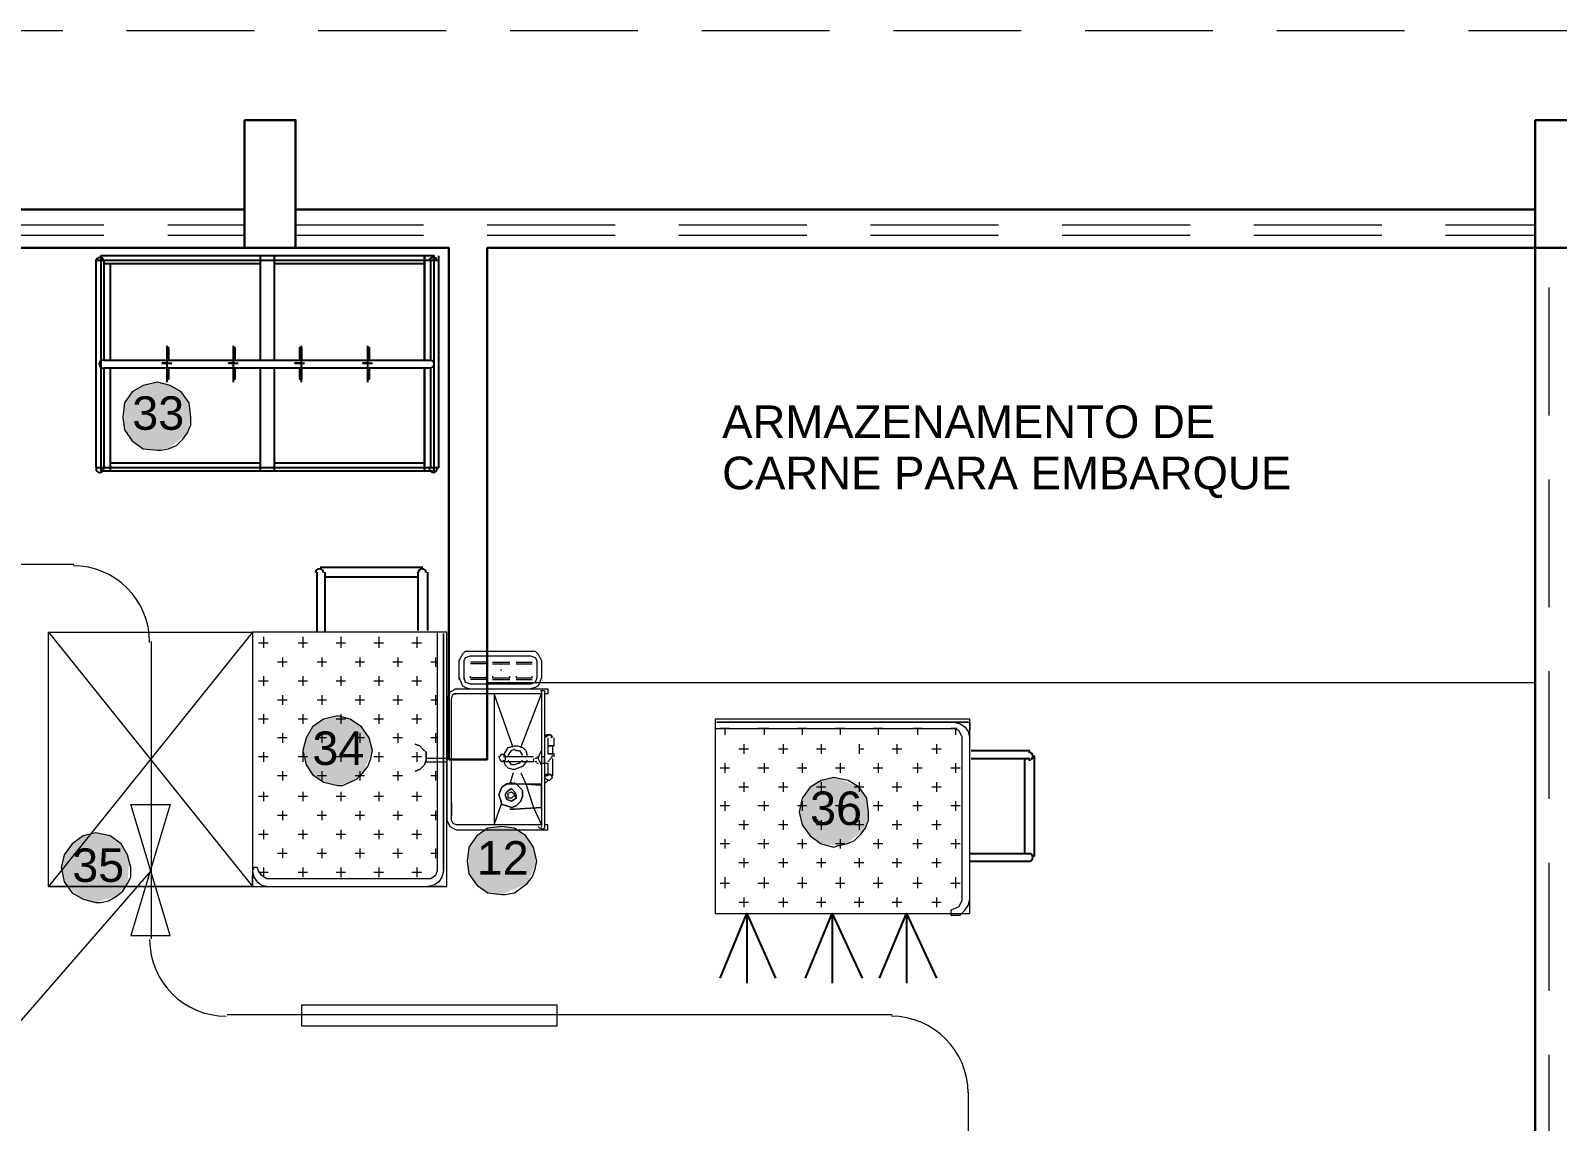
# Model space of a CAD drawing. Header units: metres. Extents: x 147 to 427, y -16 to 162.
# Drawn here: x 347.07 to 353.04, y 104.81 to 109.07 of the extents above; entities that cross this region are included whole.
import ezdxf

# ---------------------------------------------------------------- set-up
doc = ezdxf.new("R2010")
doc.units = ezdxf.units.M
doc.linetypes.add('IMPORT-Dashed _3_', pattern=[0.75, 0.5, -0.25])
doc.layers.add('1053_ARQ_BASE_MATADOURO_dwg', color=7, linetype='Continuous', lineweight=5, true_color=0x767676)
for name, color, linetype, lineweight in [('A-EQUIPAMENTOS', 7, 'Continuous', 5), ('A-ESTRUTURA', 7, 'Continuous', 30), ('A-PAREDE', 7, 'Continuous', 30), ('A-TEXTO1', 7, 'Continuous', 5), ('A_PROJEÇÃO', 7, 'IMPORT-Dashed _3_', 5), ('PDF_equip 1020', 7, 'Continuous', 5), ('PDF_Equip1020', 7, 'Continuous', 5), ('PDF_EQUIPAMENTOS', 7, 'Continuous', 5), ('PDF_equipamentos inox', 7, 'Continuous', 5), ('PDF_EquipInox', 7, 'Continuous', 5), ('PDF_Text', 7, 'Continuous', 5)]:
    doc.layers.add(name, color=color, linetype=linetype, lineweight=lineweight)
doc.styles.add('Arial_1', font='arial.ttf', dxfattribs={"height": 0.1308})
doc.styles.add('Arial_2', font='arial.ttf', dxfattribs={"height": 0.1275})

# ---------------------------------------------------------------- blocks, each defined once
blk = doc.blocks.new('1053_ARQ_BASE_MATADOURO_dwg_arq geral tgov-4039641-TÉRREO 1_20 - Dependente 1')
at = {"layer": 'A-EQUIPAMENTOS', "color": 253, "true_color": 0xaaaaaa}
blk.add_line((50.2546, 23.3382), (54.3546, 23.3382), dxfattribs=at)
at = {"layer": 'A-ESTRUTURA', "color": 253, "true_color": 0xaaaaaa, "flags": 128}
for points in [[(49.3046, 25.5382), (49.3046, 25.0382), (49.5046, 25.0382), (49.5046, 25.5382)], [(54.3546, 25.5382), (54.3546, 25.0382), (54.5546, 25.0382), (54.5546, 25.5382)]]:
    blk.add_lwpolyline(points, close=True, dxfattribs=at)
at = {"layer": 'A-PAREDE', "color": 253, "true_color": 0xaaaaaa}
for p, q in [((49.3046, 25.1882), (44.5046, 25.1882)), ((54.3546, 25.1882), (49.5046, 25.1882)), ((49.3046, 25.0382), (44.5046, 25.0382))]:
    blk.add_line(p, q, dxfattribs=at)
at = {"layer": 'A-PAREDE', "color": 253, "true_color": 0xaaaaaa, "flags": 128}
blk.add_lwpolyline([(49.5046, 25.0382), (50.1046, 25.0382), (50.1046, 23.0382), (50.2546, 23.0382), (50.2546, 25.0382), (54.3546, 25.0382), (54.3546, 16.1332), (53.3021, 16.1332), (53.3021, 15.9832), (54.3546, 15.9832)], dxfattribs=at)
at = {"layer": 'A_PROJEÇÃO', "color": 253, "true_color": 0xaaaaaa}
for p, q in [((44.5046, 25.1282), (49.3046, 25.1282)), ((49.5046, 25.1282), (54.3546, 25.1282)), ((44.5046, 25.0882), (49.3046, 25.0882)), ((49.5046, 25.0882), (54.3546, 25.0882))]:
    blk.add_line(p, q, dxfattribs=at)
at = {"layer": 'A_PROJEÇÃO', "color": 253, "true_color": 0xaaaaaa, "flags": 128}
for points in [[(28.6296, 25.1021), (28.6296, 25.8882), (55.2046, 25.8882), (55.2046, 15.2832)], [(54.4096, 16.1332), (54.4096, 21.3082), (54.4096, 25.0382)]]:
    blk.add_lwpolyline(points, dxfattribs=at)
at = {"layer": 'A-TEXTO1', "insert": (51.1735, 24.4222), "char_height": 0.1275, "width": 2.628627, "attachment_point": 1, "line_spacing_factor": 0.941778, "style": 'Arial_2'}
blk.add_mtext('ARMAZENAMENTO DE\\PCARNE PARA EMBARQUE', dxfattribs=at)
blk = doc.blocks.new('1053_ARQ_BASE_MATADOURO_dwg_ARQ GALPAO TGOV-4039645-TÉRREO 1_20 - Dependente 1')
at = {"layer": 'PDF_Text', "true_color": 0xe2e2e2}
h = blk.add_hatch(color=254, dxfattribs=at)
h.paths.add_polyline_path([(10.8687, 8.3693), (10.9058, 8.3796), (10.9738, 8.4373), (10.9861, 8.4991), (10.9799, 8.5548), (10.949, 8.5981), (10.8687, 8.631), (10.8501, 8.6352), (10.8007, 8.6228), (10.7574, 8.5981), (10.7265, 8.5548), (10.7141, 8.4991), (10.7265, 8.4497), (10.7574, 8.4064), (10.8007, 8.3755)])
h.paths.add_polyline_path([(-8.3586, 10.5022), (-8.3277, 10.5084), (-8.2535, 10.5702), (-8.2411, 10.6321), (-8.2473, 10.6877), (-8.2782, 10.7248), (-8.3215, 10.7557), (-8.3772, 10.7681), (-8.4266, 10.7557), (-8.4699, 10.7248), (-8.5008, 10.6877), (-8.5132, 10.6321), (-8.5008, 10.5826), (-8.4699, 10.5393), (-8.4266, 10.5084)])
h.paths.add_polyline_path([(8.4761, 10.5888), (8.5255, 10.595), (8.5997, 10.6568), (8.6121, 10.7186), (8.5997, 10.7743), (8.575, 10.8175), (8.5317, 10.8423), (8.4761, 10.8546), (8.4266, 10.8423), (8.3833, 10.8175), (8.3524, 10.7743), (8.3401, 10.7186), (8.3524, 10.6692), (8.3833, 10.6259), (8.4266, 10.595)])
h.paths.add_polyline_path([(0.4328, 11.7944), (0.5131, 11.8191), (0.5379, 11.8488), (0.5688, 11.9242), (0.5379, 12.0123), (0.5317, 12.0231), (0.4884, 12.0478), (0.4328, 12.0602), (0.3771, 12.0478), (0.34, 12.0231), (0.3091, 11.9798), (0.2968, 11.9242), (0.3091, 11.8747), (0.34, 11.8315), (0.3771, 11.8005)])
h.paths.add_polyline_path([(-9.9149, 11.9242), (-9.824, 11.9613), (-9.7851, 12.0231), (-9.7851, 12.0818), (-9.7975, 12.1205), (-9.816, 12.1529), (-9.8593, 12.1777), (-9.9149, 12.19), (-9.9644, 12.1777), (-10.0077, 12.1529), (-10.0386, 12.1097), (-10.051, 12.054), (-10.0298, 11.9922), (-10.0077, 11.9613), (-9.9644, 11.9304)])
h.paths.add_polyline_path([(-6.6584, 12.0417), (-6.5781, 12.0664), (-6.5348, 12.1158), (-6.5224, 12.1777), (-6.5286, 12.2271), (-6.5595, 12.2704), (-6.6028, 12.3013), (-6.6584, 12.3137), (-6.7079, 12.3013), (-6.7512, 12.2704), (-6.7821, 12.2271), (-6.7945, 12.1777), (-6.7821, 12.122), (-6.7295, 12.0664), (-6.7079, 12.054)])
h.paths.add_polyline_path([(1.1437, 12.1035), (1.2241, 12.1282), (1.2674, 12.1715), (1.2798, 12.2395), (1.2736, 12.289), (1.2427, 12.3322), (1.1994, 12.3631), (1.1437, 12.3755), (1.0943, 12.3631), (1.051, 12.3322), (1.0201, 12.289), (1.0077, 12.2395), (1.0201, 12.1839), (1.0726, 12.1282), (1.0943, 12.1158)])
h.paths.add_polyline_path([(-2.5982, 12.2704), (-2.5611, 12.2807), (-2.4931, 12.3384), (-2.4807, 12.4002), (-2.4869, 12.4559), (-2.5178, 12.4992), (-2.5982, 12.5321), (-2.6167, 12.5363), (-2.6662, 12.5239), (-2.7095, 12.4992), (-2.7404, 12.4559), (-2.7527, 12.4002), (-2.7404, 12.3508), (-2.7095, 12.3075), (-2.6662, 12.2766)])
h.paths.add_polyline_path([(-4.7975, 12.3508), (-4.7604, 12.3611), (-4.6924, 12.4188), (-4.6801, 12.4806), (-4.6863, 12.5363), (-4.7172, 12.5795), (-4.7975, 12.6125), (-4.8161, 12.6166), (-4.8655, 12.6043), (-4.9233, 12.5593), (-4.9397, 12.5363), (-4.9397, 12.4312), (-4.9088, 12.3879), (-4.8655, 12.357)])
h.paths.add_polyline_path([(-5.5703, 12.3631), (-5.5332, 12.3734), (-5.4652, 12.4312), (-5.4529, 12.493), (-5.4591, 12.5486), (-5.49, 12.5919), (-5.5703, 12.6249), (-5.5889, 12.629), (-5.6383, 12.6166), (-5.6816, 12.5919), (-5.7125, 12.5486), (-5.7125, 12.4435), (-5.6816, 12.4002), (-5.6383, 12.3693)])
h.paths.add_polyline_path([(1.7373, 12.3755), (1.7743, 12.3858), (1.8424, 12.4435), (1.8547, 12.5053), (1.8485, 12.561), (1.8176, 12.6043), (1.7373, 12.6372), (1.7187, 12.6414), (1.6692, 12.629), (1.626, 12.6043), (1.5951, 12.561), (1.5951, 12.4559), (1.626, 12.4126), (1.6692, 12.3817)])
h.paths.add_polyline_path([(6.6584, 12.6228), (6.7388, 12.6475), (6.7821, 12.697), (6.7883, 12.7835), (6.7821, 12.8083), (6.7574, 12.8516), (6.7141, 12.8825), (6.6584, 12.8948), (6.609, 12.8825), (6.5657, 12.8516), (6.5348, 12.8083), (6.5224, 12.7588), (6.5348, 12.7032), (6.5873, 12.6475), (6.609, 12.6352)])
h.paths.add_polyline_path([(8.2473, 12.6537), (8.3462, 12.697), (8.3833, 12.7835), (8.371, 12.8392), (8.3401, 12.8825), (8.2968, 12.9134), (8.2473, 12.9196), (8.1917, 12.9134), (8.1484, 12.8825), (8.1175, 12.8392), (8.1175, 12.7341), (8.1484, 12.6908), (8.1917, 12.6599)])
h.paths.add_polyline_path([(-6.3617, 12.8268), (-6.2566, 12.8701), (-6.238, 12.8948), (-6.2257, 12.9567), (-6.238, 13.0123), (-6.2628, 13.0556), (-6.306, 13.0865), (-6.4111, 13.0865), (-6.4544, 13.0556), (-6.4853, 13.0123), (-6.4957, 12.9485), (-6.4853, 12.9072), (-6.4328, 12.8516), (-6.4111, 12.8392)])
h.paths.add_polyline_path([(9.5642, 12.8454), (9.6013, 12.8557), (9.6693, 12.9134), (9.6816, 12.9752), (9.6755, 13.0308), (9.6445, 13.0741), (9.5642, 13.1071), (9.5456, 13.1112), (9.4962, 13.0989), (9.4529, 13.0741), (9.422, 13.0308), (9.4096, 12.9752), (9.422, 12.9257), (9.4529, 12.8825), (9.4962, 12.8516)])
h.paths.add_polyline_path([(-1.9042, 12.8639), (-1.8238, 12.8886), (-1.7743, 12.9628), (-1.7743, 13.0247), (-1.7805, 13.0494), (-1.8053, 13.0927), (-1.8547, 13.125), (-1.9042, 13.1359), (-1.9536, 13.1236), (-1.9969, 13.0927), (-2.0278, 13.0494), (-2.0402, 12.9999), (-2.0278, 12.9443), (-1.9969, 12.901), (-1.9536, 12.8763)])
h.paths.add_polyline_path([(2.7326, 12.9134), (2.7697, 12.9196), (2.7697, 12.9319)])
h.paths.add_polyline_path([(2.7203, 12.9134), (2.8192, 12.9567), (2.8563, 13.0432), (2.8439, 13.0989), (2.813, 13.1421), (2.7403, 13.1742), (2.7203, 13.1792), (2.6646, 13.1669), (2.6213, 13.1421), (2.5904, 13.0989), (2.5904, 12.9938), (2.6242, 12.9485), (2.6646, 12.9196)])
h.paths.add_polyline_path([(-0.0185, 12.9752), (0.0556, 12.9999), (0.1051, 13.0587), (0.1175, 13.1112), (0.1051, 13.1607), (0.0556, 13.2172), (0.0309, 13.2349), (-0.0185, 13.241), (-0.0742, 13.2349), (-0.1175, 13.204), (-0.1422, 13.1607), (-0.1546, 13.1112), (-0.1422, 13.0556), (-0.1175, 13.0123), (-0.0742, 12.9876)])
h.paths.add_polyline_path([(-4.3277, 13.0679), (-4.2349, 13.105), (-4.2226, 13.1223), (-4.1917, 13.1978), (-4.2226, 13.2859), (-4.2288, 13.2967), (-4.272, 13.3276), (-4.371, 13.329), (-4.3833, 13.3276), (-4.4204, 13.2967), (-4.4513, 13.2534), (-4.4637, 13.1978), (-4.4513, 13.1483), (-4.4204, 13.105), (-4.371, 13.0727)])
h.paths.add_polyline_path([(7.6044, 13.0803), (7.6538, 13.0927), (7.7033, 13.1298), (7.7404, 13.2163), (7.728, 13.2658), (7.6971, 13.3091), (7.6538, 13.34), (7.6044, 13.3523), (7.5487, 13.34), (7.5054, 13.3091), (7.4807, 13.2658), (7.4683, 13.2163), (7.4807, 13.1607), (7.5054, 13.1236), (7.5487, 13.0927)])
h.paths.add_polyline_path([(-10.7883, 13.1823), (-10.7512, 13.1885), (-10.7017, 13.2256), (-10.6646, 13.3121), (-10.677, 13.3678), (-10.7079, 13.4111), (-10.7883, 13.4451), (-10.8007, 13.4482), (-10.8563, 13.4358), (-10.8996, 13.4111), (-10.9305, 13.3678), (-10.9305, 13.2627), (-10.8996, 13.2194), (-10.8563, 13.1885)])
h.paths.add_polyline_path([(4.0989, 13.2101), (4.1298, 13.2163), (4.204, 13.2781), (4.2164, 13.34), (4.204, 13.3956), (4.1793, 13.4389), (4.136, 13.4636), (4.0804, 13.476), (4.0176, 13.456), (3.9876, 13.4389), (3.9567, 13.3956), (3.9444, 13.34), (3.9567, 13.2905), (3.9876, 13.2472), (4.0309, 13.2163), (4.0804, 13.2101)])
h.paths.add_polyline_path([(-7.2087, 13.241), (-7.1283, 13.2658), (-7.0788, 13.3461), (-7.0788, 13.4018), (-7.0912, 13.4373), (-7.1098, 13.4698), (-7.153, 13.5007), (-7.2087, 13.5131), (-7.2643, 13.5007), (-7.3014, 13.4698), (-7.3323, 13.4265), (-7.3447, 13.3771), (-7.3235, 13.3152), (-7.3014, 13.2843), (-7.2643, 13.2534)])
h.paths.add_polyline_path([(-9.8177, 13.2874), (-9.7682, 13.2998), (-9.7187, 13.3307), (-9.6878, 13.3863), (-9.6878, 13.4482), (-9.7002, 13.4837), (-9.7187, 13.5162), (-9.7682, 13.5484), (-9.8177, 13.5594), (-9.8733, 13.5471), (-9.9166, 13.5162), (-9.9413, 13.4729), (-9.9537, 13.4234), (-9.9378, 13.3616), (-9.9166, 13.3245), (-9.8733, 13.2998)])
h.paths.add_polyline_path([(5.4034, 13.5502), (5.4944, 13.5873), (5.5332, 13.6491), (5.5332, 13.7078), (5.5085, 13.7681), (5.5023, 13.7789), (5.4591, 13.8098), (5.354, 13.8098), (5.2948, 13.7567), (5.2798, 13.7356), (5.2674, 13.68), (5.2948, 13.6094), (5.323, 13.5784), (5.354, 13.5563)])
h.paths.add_polyline_path([(-0.6553, 13.6182), (-0.575, 13.6429), (-0.5564, 13.6614), (-0.5193, 13.748), (-0.5317, 13.8036), (-0.5564, 13.8469), (-0.5997, 13.8778), (-0.6553, 13.884), (-0.711, 13.8778), (-0.7543, 13.8469), (-0.779, 13.8036), (-0.7913, 13.748), (-0.779, 13.6985), (-0.7543, 13.6553), (-0.711, 13.6305)])
h.paths.add_polyline_path([(-0.0185, 13.6491), (0.0309, 13.6553), (0.0804, 13.6924), (0.1175, 13.7789), (0.1051, 13.8346), (0.0556, 13.8884), (0.0154, 13.9064), (-0.0185, 13.9149), (-0.0742, 13.9026), (-0.1175, 13.8778), (-0.1422, 13.8346), (-0.1546, 13.7789), (-0.121, 13.6924), (-0.1175, 13.6862), (-0.0742, 13.6553)])
h.paths.add_polyline_path([(-3.085, 13.6553), (-2.9799, 13.6985), (-2.9614, 13.7233), (-2.949, 13.7851), (-2.9552, 13.8407), (-2.9861, 13.884), (-3.0294, 13.9149), (-3.1345, 13.9149), (-3.1778, 13.884), (-3.2087, 13.8407), (-3.221, 13.7851), (-3.2087, 13.7356), (-3.1778, 13.6924), (-3.1345, 13.6676)])
h.paths.add_polyline_path([(-11.8022, 13.7449), (-11.728, 13.7696), (-11.6724, 13.85), (-11.6724, 13.9057), (-11.6847, 13.939), (-11.7095, 13.9737), (-11.7527, 14.0046), (-11.8022, 14.0169), (-11.8578, 14.0046), (-11.9011, 13.9737), (-11.9258, 13.9304), (-11.9382, 13.8809), (-11.9258, 13.8253), (-11.9011, 13.7882), (-11.8578, 13.7573)])
h.paths.add_polyline_path([(-7.8702, 13.748), (-7.796, 13.7727), (-7.7404, 13.8531), (-7.7404, 13.9087), (-7.7527, 13.9421), (-7.7775, 13.9768), (-7.8207, 14.0077), (-7.8702, 14.02), (-7.9258, 14.0077), (-7.9691, 13.9768), (-7.9938, 13.9335), (-8.0062, 13.884), (-7.9938, 13.8284), (-7.9691, 13.7913), (-7.9258, 13.7604)])
h.paths.add_polyline_path([(1.7682, 13.8964), (1.8238, 13.9067), (1.8918, 13.9644), (1.9042, 14.0262), (1.898, 14.0819), (1.8671, 14.1251), (1.8238, 14.1499), (1.7682, 14.1622), (1.7187, 14.1499), (1.6754, 14.1251), (1.6445, 14.0819), (1.6322, 14.0262), (1.6445, 13.9768), (1.6754, 13.9335), (1.7187, 13.9026)])
h.paths.add_polyline_path([(2.813, 13.9087), (2.8501, 13.9149), (2.8934, 13.9489)])
h.paths.add_polyline_path([(2.8006, 13.9087), (2.8995, 13.952), (2.9305, 14.0077), (2.9305, 14.0695), (2.9243, 14.0942), (2.8934, 14.1375), (2.8501, 14.1684), (2.8006, 14.1746), (2.7403, 14.1651), (2.7017, 14.1375), (2.6708, 14.0942), (2.6646, 14.0448), (2.6708, 13.9891), (2.7017, 13.9458), (2.745, 13.9211)])
h.paths.add_polyline_path([(4, 14.0077), (4.0557, 14.018), (4.1237, 14.0757), (4.136, 14.1375), (4.1298, 14.1931), (4.0989, 14.2364), (4.0176, 14.2696), (4, 14.2735), (3.9258, 14.247), (3.9073, 14.2364), (3.8764, 14.1931), (3.864, 14.1375), (3.8764, 14.088), (3.9258, 14.0315), (3.9506, 14.0138)])
h.paths.add_polyline_path([(3.3694, 14.1313), (3.4436, 14.156), (3.4931, 14.2148), (3.5054, 14.2673), (3.4931, 14.3168), (3.4436, 14.3733), (3.4189, 14.391), (3.3694, 14.3972), (3.3138, 14.391), (3.2705, 14.3601), (3.2458, 14.3168), (3.2334, 14.2673), (3.2458, 14.2117), (3.2705, 14.1684), (3.3138, 14.1437)])
h.paths.add_polyline_path([(4.5812, 14.2055), (4.6801, 14.2488), (4.7172, 14.3353), (4.7048, 14.391), (4.6739, 14.4342), (4.6306, 14.4652), (4.5812, 14.4713), (4.5255, 14.4652), (4.4822, 14.4342), (4.4513, 14.391), (4.4513, 14.2859), (4.4822, 14.2426), (4.5255, 14.2179)])
h.paths.add_polyline_path([(6.8996, 14.391), (6.949, 14.4013), (7.017, 14.459), (7.0294, 14.5208), (7.0232, 14.5764), (6.9923, 14.6197), (6.949, 14.6445), (6.8996, 14.6568), (6.8439, 14.6445), (6.8006, 14.6197), (6.7697, 14.5764), (6.7697, 14.4713), (6.8006, 14.4281), (6.8439, 14.3972)])
h.paths.add_polyline_path([(-4.2226, 14.4219), (-4.1855, 14.4281), (-4.136, 14.4652), (-4.0989, 14.5517), (-4.1113, 14.6074), (-4.1422, 14.6506), (-4.2226, 14.6846), (-4.2349, 14.6877), (-4.2906, 14.6754), (-4.3339, 14.6506), (-4.3648, 14.6074), (-4.3648, 14.5023), (-4.3339, 14.459), (-4.2906, 14.4281)])
h.paths.add_polyline_path([(-3.2396, 14.6135), (-3.2087, 14.6197), (-3.153, 14.6568), (-3.1221, 14.7434), (-3.1407, 14.8098), (-3.1592, 14.8423), (-3.2025, 14.867), (-3.2581, 14.8794), (-3.3121, 14.8644), (-3.3509, 14.8423), (-3.3818, 14.799), (-3.3941, 14.7434), (-3.3729, 14.6815), (-3.3509, 14.6506), (-3.3076, 14.6197), (-3.2581, 14.6135)])
h.paths.add_polyline_path([(-8.983, 14.6506), (-8.9027, 14.6754), (-8.8594, 14.7248), (-8.847, 14.7866), (-8.8756, 14.8644), (-8.8841, 14.8794), (-8.9274, 14.9103), (-8.983, 14.9227), (-9.0325, 14.9103), (-9.0864, 14.8644), (-9.1067, 14.8361), (-9.119, 14.7866), (-9.1067, 14.731), (-9.0498, 14.6754), (-9.0325, 14.663)])
h.paths.add_polyline_path([(5.3725, 14.6754), (5.4776, 14.7186), (5.4962, 14.7434), (5.5085, 14.8114), (5.4998, 14.8644), (5.4714, 14.9041), (5.4281, 14.935), (5.323, 14.935), (5.2798, 14.9041), (5.2489, 14.8608), (5.2365, 14.8114), (5.2489, 14.7557), (5.2948, 14.7038), (5.323, 14.6877)])
h.paths.add_polyline_path([(3.9258, 14.7063), (4.0247, 14.7496), (4.0433, 14.7743), (4.0525, 14.8644), (4.0495, 14.8917), (4, 14.9483), (3.9753, 14.9659), (3.9258, 14.9721), (3.8702, 14.9659), (3.8269, 14.935), (3.796, 14.8917), (3.796, 14.7866), (3.8442, 14.731), (3.8702, 14.7125)])
h.paths.add_polyline_path([(-0.8964, 14.7496), (-0.8161, 14.7743), (-0.7975, 14.7928), (-0.764, 14.8644), (-0.7666, 14.9103), (-0.7728, 14.935), (-0.7975, 14.9783), (-0.8408, 15.0092), (-0.8964, 15.0154), (-0.9521, 15.0092), (-0.9954, 14.9783), (-1.0201, 14.935), (-1.0278, 14.8644), (-1.0201, 14.8299), (-0.9954, 14.7866), (-0.9521, 14.7619)])
h.paths.add_polyline_path([(0.7357, 14.799), (0.8346, 14.8423), (0.8532, 14.867), (0.8655, 14.9288), (0.8594, 14.9845), (0.8099, 15.041), (0.7852, 15.0587), (0.7357, 15.0649), (0.6801, 15.0587), (0.6368, 15.0278), (0.6059, 14.9845), (0.6059, 14.8794), (0.6541, 14.8237), (0.6801, 14.8052)])
h.paths.add_polyline_path([(-6.2628, 14.8361), (-6.1894, 14.8644), (-6.1391, 14.9103), (-6.1268, 14.9721), (-6.1329, 15.0216), (-6.1639, 15.0649), (-6.2133, 15.0971), (-6.2628, 15.1081), (-6.3122, 15.0958), (-6.3555, 15.0649), (-6.3864, 15.0216), (-6.3988, 14.9721), (-6.3864, 14.9227), (-6.3346, 14.8644), (-6.3122, 14.8485)])
h.paths.add_polyline_path([(-11.8949, 15.0772), (-11.796, 15.1205), (-11.7775, 15.1452), (-11.7651, 15.207), (-11.7713, 15.2627), (-11.8022, 15.306), (-11.8455, 15.3369), (-11.8949, 15.3431), (-11.9506, 15.3369), (-11.9939, 15.306), (-12.0248, 15.2627), (-12.0248, 15.1576), (-11.9722, 15.1019), (-11.9506, 15.0896)])
at = {"layer": 'PDF_equip 1020', "color": 253, "lineweight": 9, "true_color": 0xaaaaaa, "flags": 128}
blk.add_lwpolyline([(7.4622, 12.1406), (8.4637, 12.1406), (8.4637, 12.221), (7.4622, 12.221)], close=True, dxfattribs=at)
at = {"layer": 'PDF_Equip1020', "color": 253, "true_color": 0xaaaaaa}
blk.add_line((6.0958, 11.85), (6.8748, 12.7465), dxfattribs=at)
at = {"layer": 'PDF_EQUIPAMENTOS', "color": 253, "true_color": 0xaaaaaa}
for p, q in [((-6.541, 13.9458), (6.5719, 13.9458)), ((6.8748, 13.6429), (6.8748, 12.4806)), ((7.2705, 13.6429), (7.2705, 12.7094)), ((7.3323, 13.6367), (7.2952, 13.6367)), ((7.3138, 13.6614), (7.3138, 13.6182)), ((7.4869, 13.6367), (7.4498, 13.6367)), ((7.4683, 13.6614), (7.4683, 13.6182)), ((7.6353, 13.6367), (7.5982, 13.6367)), ((7.6167, 13.6614), (7.6167, 13.6182)), ((7.7836, 13.6367), (7.7465, 13.6367)), ((7.7651, 13.6614), (7.7651, 13.6182)), ((7.932, 13.6367), (7.8949, 13.6367)), ((7.9135, 13.6614), (7.9135, 13.6182)), ((7.4065, 13.5625), (7.3694, 13.5625)), ((7.388, 13.5811), (7.388, 13.544)), ((7.5611, 13.5625), (7.524, 13.5625)), ((7.5425, 13.5811), (7.5425, 13.544)), ((7.7095, 13.5625), (7.6724, 13.5625)), ((7.6909, 13.5811), (7.6909, 13.544)), ((7.8578, 13.5625), (7.8207, 13.5625)), ((7.8393, 13.5811), (7.8393, 13.544)), ((7.9938, 13.5625), (7.9691, 13.5625)), ((7.9877, 13.5811), (7.9877, 13.544)), ((7.3138, 13.5069), (7.3138, 13.4698)), ((7.4683, 13.5069), (7.4683, 13.4698)), ((7.6167, 13.5069), (7.6167, 13.4698)), ((7.7651, 13.5069), (7.7651, 13.4698)), ((7.9135, 13.5069), (7.9135, 13.4698)), ((7.3323, 13.4883), (7.2952, 13.4883)), ((7.4869, 13.4883), (7.4498, 13.4883)), ((7.6353, 13.4883), (7.5982, 13.4883)), ((7.7836, 13.4883), (7.7465, 13.4883)), ((7.932, 13.4883), (7.8949, 13.4883)), ((7.4065, 13.4142), (7.3694, 13.4142)), ((7.388, 13.4327), (7.388, 13.3956)), ((7.5611, 13.4142), (7.524, 13.4142)), ((7.5425, 13.4327), (7.5425, 13.3956)), ((7.7095, 13.4142), (7.6724, 13.4142)), ((7.6909, 13.4327), (7.6909, 13.3956)), ((7.8578, 13.4142), (7.8207, 13.4142)), ((7.8393, 13.4327), (7.8393, 13.3956)), ((7.9938, 13.4142), (7.9691, 13.4142)), ((7.9877, 13.4327), (7.9877, 13.3956)), ((8.0495, 13.3585), (8.0495, 13.408)), ((7.3323, 13.34), (7.2952, 13.34)), ((7.3138, 13.3585), (7.3138, 13.3214)), ((7.4869, 13.34), (7.4498, 13.34)), ((7.4683, 13.3585), (7.4683, 13.3214)), ((7.6353, 13.34), (7.5982, 13.34)), ((7.6167, 13.3585), (7.6167, 13.3214)), ((7.7836, 13.34), (7.7465, 13.34)), ((7.7651, 13.3585), (7.7651, 13.3214)), ((7.932, 13.34), (7.8949, 13.34)), ((7.9135, 13.3585), (7.9135, 13.3214)), ((7.4065, 13.2658), (7.3694, 13.2658)), ((7.388, 13.2843), (7.388, 13.2472)), ((7.5611, 13.2658), (7.524, 13.2658)), ((7.5425, 13.2843), (7.5425, 13.2472)), ((7.7095, 13.2658), (7.6724, 13.2658)), ((7.6909, 13.2843), (7.6909, 13.2472)), ((7.8578, 13.2658), (7.8207, 13.2658)), ((7.8393, 13.2843), (7.8393, 13.2472)), ((7.9938, 13.2658), (7.9691, 13.2658)), ((7.9877, 13.2843), (7.9877, 13.2472)), ((9.1376, 13.3029), (9.1005, 13.3029)), ((9.119, 13.3029), (9.119, 13.2781)), ((9.2921, 13.3029), (9.2489, 13.3029)), ((9.2736, 13.3029), (9.2736, 13.2781)), ((9.4405, 13.3029), (9.4034, 13.3029)), ((9.422, 13.3029), (9.422, 13.2781)), ((9.5889, 13.3029), (9.5518, 13.3029)), ((9.5704, 13.3029), (9.5704, 13.2781)), ((9.7373, 13.3029), (9.7002, 13.3029)), ((9.7187, 13.3029), (9.7187, 13.2781)), ((9.8918, 13.3029), (9.8547, 13.3029)), ((9.8733, 13.3029), (9.8733, 13.2781)), ((10.0279, 13.3029), (10.0031, 13.3029)), ((10.0217, 13.3029), (10.0217, 13.2781)), ((7.3138, 13.2101), (7.3138, 13.173)), ((7.4683, 13.2101), (7.4683, 13.173)), ((7.6167, 13.2101), (7.6167, 13.173)), ((7.7651, 13.2101), (7.7651, 13.173)), ((7.9135, 13.2101), (7.9135, 13.173)), ((9.2118, 13.2225), (9.1747, 13.2225)), ((9.1932, 13.241), (9.1932, 13.204)), ((9.3663, 13.2225), (9.3292, 13.2225)), ((9.3478, 13.241), (9.3478, 13.204)), ((9.5147, 13.2225), (9.4776, 13.2225)), ((9.4962, 13.241), (9.4962, 13.204)), ((9.6445, 13.241), (9.6445, 13.204)), ((9.6631, 13.2225), (9.6445, 13.2225)), ((9.8115, 13.2225), (9.7744, 13.2225)), ((9.7929, 13.241), (9.7929, 13.204)), ((9.966, 13.2225), (9.9289, 13.2225)), ((9.9475, 13.241), (9.9475, 13.204)), ((7.3323, 13.1916), (7.2952, 13.1916)), ((7.4869, 13.1916), (7.4498, 13.1916)), ((7.6353, 13.1916), (7.5982, 13.1916)), ((7.7836, 13.1916), (7.7465, 13.1916)), ((7.932, 13.1916), (7.8949, 13.1916)), ((9.1376, 13.1483), (9.1005, 13.1483)), ((9.119, 13.1669), (9.119, 13.1298)), ((9.2921, 13.1483), (9.2489, 13.1483)), ((9.2736, 13.1669), (9.2736, 13.1298)), ((9.4405, 13.1483), (9.4034, 13.1483)), ((9.422, 13.1669), (9.422, 13.1298)), ((9.5889, 13.1483), (9.5518, 13.1483)), ((9.5704, 13.1669), (9.5704, 13.1298)), ((9.7373, 13.1483), (9.7002, 13.1483)), ((9.7187, 13.1669), (9.7187, 13.1298)), ((9.8918, 13.1483), (9.8547, 13.1483)), ((9.8733, 13.1669), (9.8733, 13.1298)), ((10.0402, 13.1483), (10.0031, 13.1483)), ((10.0217, 13.1669), (10.0217, 13.1298)), ((7.4065, 13.1174), (7.3694, 13.1174)), ((7.388, 13.1359), (7.388, 13.0989)), ((7.5611, 13.1174), (7.524, 13.1174)), ((7.5425, 13.1359), (7.5425, 13.0989)), ((7.7095, 13.1174), (7.6724, 13.1174)), ((7.6909, 13.1359), (7.6909, 13.0989)), ((7.8578, 13.1174), (7.8207, 13.1174)), ((7.8393, 13.1359), (7.8393, 13.0989)), ((7.9938, 13.1174), (7.9691, 13.1174)), ((7.9877, 13.1359), (7.9877, 13.0989)), ((9.1932, 13.0927), (9.1932, 13.0556)), ((9.3478, 13.0927), (9.3478, 13.0556)), ((9.4962, 13.0927), (9.4962, 13.0556)), ((9.6445, 13.0927), (9.6445, 13.0556)), ((9.7929, 13.0927), (9.7929, 13.0556)), ((9.9475, 13.0927), (9.9475, 13.0556)), ((7.3323, 13.037), (7.2952, 13.037)), ((7.3138, 13.0556), (7.3138, 13.0185)), ((7.4869, 13.037), (7.4498, 13.037)), ((7.4683, 13.0556), (7.4683, 13.0185)), ((7.6353, 13.037), (7.5982, 13.037)), ((7.6167, 13.0556), (7.6167, 13.0185)), ((7.7836, 13.037), (7.7465, 13.037)), ((7.7651, 13.0556), (7.7651, 13.0185)), ((7.932, 13.037), (7.8949, 13.037)), ((7.9135, 13.0556), (7.9135, 13.0185)), ((9.2118, 13.0741), (9.1747, 13.0741)), ((9.3663, 13.0741), (9.3292, 13.0741)), ((9.5147, 13.0741), (9.4776, 13.0741)), ((9.6631, 13.0741), (9.626, 13.0741)), ((9.8115, 13.0741), (9.7744, 13.0741)), ((9.966, 13.0741), (9.9289, 13.0741)), ((7.388, 12.9814), (7.388, 12.9443)), ((7.5425, 12.9814), (7.5425, 12.9443)), ((7.6909, 12.9814), (7.6909, 12.9443)), ((7.8393, 12.9814), (7.8393, 12.9443)), ((7.9877, 12.9814), (7.9877, 12.9443)), ((8.0495, 13.0123), (8.0495, 12.9628)), ((9.1376, 12.9999), (9.1005, 12.9999)), ((9.119, 13.0185), (9.119, 12.9814)), ((9.2921, 12.9999), (9.2489, 12.9999)), ((9.2736, 13.0185), (9.2736, 12.9814)), ((9.4405, 12.9999), (9.4034, 12.9999)), ((9.422, 13.0185), (9.422, 12.9814)), ((9.5889, 12.9999), (9.5518, 12.9999)), ((9.5704, 13.0185), (9.5704, 12.9814)), ((9.7373, 12.9999), (9.7002, 12.9999)), ((9.7187, 13.0185), (9.7187, 12.9814)), ((9.8918, 12.9999), (9.8547, 12.9999)), ((9.8733, 13.0185), (9.8733, 12.9814)), ((10.0402, 12.9999), (10.0031, 12.9999)), ((10.0217, 13.0185), (10.0217, 12.9814)), ((7.3138, 12.9072), (7.3138, 12.8701)), ((7.4065, 12.9628), (7.3694, 12.9628)), ((7.4683, 12.9072), (7.4683, 12.8701)), ((7.5611, 12.9628), (7.524, 12.9628)), ((7.6167, 12.9072), (7.6167, 12.8701)), ((7.7095, 12.9628), (7.6724, 12.9628)), ((7.7651, 12.9072), (7.7651, 12.8701)), ((7.8578, 12.9628), (7.8207, 12.9628)), ((7.9135, 12.9072), (7.9135, 12.8701)), ((7.9938, 12.9628), (7.9691, 12.9628)), ((8.0186, 12.9567), (8.0186, 12.9134)), ((9.2118, 12.9257), (9.1747, 12.9257)), ((9.1932, 12.9443), (9.1932, 12.9072)), ((9.3663, 12.9257), (9.3292, 12.9257)), ((9.3478, 12.9443), (9.3478, 12.9072)), ((9.5147, 12.9257), (9.4776, 12.9257)), ((9.4962, 12.9443), (9.4962, 12.9072)), ((9.6631, 12.9257), (9.626, 12.9257)), ((9.6445, 12.9443), (9.6445, 12.9072)), ((9.8115, 12.9257), (9.7744, 12.9257)), ((9.7929, 12.9443), (9.7929, 12.9072)), ((9.966, 12.9257), (9.9289, 12.9257)), ((9.9475, 12.9443), (9.9475, 12.9072)), ((7.3323, 12.8886), (7.2952, 12.8886)), ((7.4869, 12.8886), (7.4498, 12.8886)), ((7.6353, 12.8886), (7.5982, 12.8886)), ((7.7836, 12.8886), (7.7465, 12.8886)), ((7.932, 12.8886), (7.8949, 12.8886)), ((9.1376, 12.8516), (9.1005, 12.8516)), ((9.119, 12.8701), (9.119, 12.833)), ((9.2921, 12.8516), (9.2489, 12.8516)), ((9.2736, 12.8701), (9.2736, 12.833)), ((9.4405, 12.8516), (9.4034, 12.8516)), ((9.422, 12.8701), (9.422, 12.833)), ((9.5889, 12.8516), (9.5518, 12.8516)), ((9.5704, 12.8701), (9.5704, 12.833)), ((9.7373, 12.8516), (9.7002, 12.8516)), ((9.7187, 12.8701), (9.7187, 12.833)), ((9.8918, 12.8516), (9.8547, 12.8516)), ((9.8733, 12.8701), (9.8733, 12.833)), ((10.0402, 12.8516), (10.0031, 12.8516)), ((10.0217, 12.8701), (10.0217, 12.833)), ((7.4065, 12.8145), (7.3694, 12.8145)), ((7.388, 12.833), (7.388, 12.7959)), ((7.5611, 12.8145), (7.524, 12.8145)), ((7.5425, 12.833), (7.5425, 12.7959)), ((7.7095, 12.8145), (7.6724, 12.8145)), ((7.6909, 12.833), (7.6909, 12.7959)), ((7.8578, 12.8145), (7.8207, 12.8145)), ((7.8393, 12.833), (7.8393, 12.7959)), ((7.9938, 12.8145), (7.9691, 12.8145)), ((7.9877, 12.833), (7.9877, 12.7959)), ((9.1932, 12.7959), (9.1932, 12.7588)), ((9.3478, 12.7959), (9.3478, 12.7588)), ((9.4962, 12.7959), (9.4962, 12.7588)), ((9.6445, 12.7959), (9.6445, 12.7588)), ((9.7929, 12.7959), (9.7929, 12.7588)), ((9.9475, 12.7959), (9.9475, 12.7588)), ((7.3323, 12.7403), (7.2952, 12.7403)), ((7.3138, 12.7588), (7.3138, 12.7217)), ((7.4869, 12.7403), (7.4498, 12.7403)), ((7.4683, 12.7588), (7.4683, 12.7217)), ((7.6353, 12.7403), (7.5982, 12.7403)), ((7.6167, 12.7588), (7.6167, 12.7217)), ((7.7836, 12.7403), (7.7465, 12.7403)), ((7.7651, 12.7588), (7.7651, 12.7217)), ((7.932, 12.7403), (7.8949, 12.7403)), ((7.9135, 12.7588), (7.9135, 12.7217)), ((9.2118, 12.7774), (9.1747, 12.7774)), ((9.3663, 12.7774), (9.3292, 12.7774)), ((9.5147, 12.7774), (9.4776, 12.7774)), ((9.6631, 12.7774), (9.626, 12.7774)), ((9.8115, 12.7774), (9.7744, 12.7774)), ((9.966, 12.7774), (9.9289, 12.7774)), ((7.2705, 12.6846), (7.3076, 12.6846)), ((8.0186, 12.6846), (7.9877, 12.6846)), ((9.1376, 12.697), (9.1005, 12.697)), ((9.119, 12.7217), (9.119, 12.6784)), ((9.2921, 12.697), (9.2489, 12.697)), ((9.2736, 12.7217), (9.2736, 12.6784)), ((9.4405, 12.697), (9.4034, 12.697)), ((9.422, 12.7217), (9.422, 12.6784)), ((9.5889, 12.697), (9.5518, 12.697)), ((9.5704, 12.7217), (9.5704, 12.6784)), ((9.7373, 12.697), (9.7002, 12.697)), ((9.7187, 12.7217), (9.7187, 12.6784)), ((9.8918, 12.697), (9.8547, 12.697)), ((9.8733, 12.7217), (9.8733, 12.6784)), ((10.0402, 12.697), (10.0031, 12.697)), ((10.0217, 12.7217), (10.0217, 12.6784)), ((9.2118, 12.6228), (9.1747, 12.6228)), ((9.1932, 12.6414), (9.1932, 12.6043)), ((9.3663, 12.6228), (9.3292, 12.6228)), ((9.3478, 12.6414), (9.3478, 12.6043)), ((9.5147, 12.6228), (9.4776, 12.6228)), ((9.4962, 12.6414), (9.4962, 12.6043)), ((9.6631, 12.6228), (9.626, 12.6228)), ((9.6445, 12.6414), (9.6445, 12.6043)), ((9.8115, 12.6228), (9.7744, 12.6228)), ((9.7929, 12.6414), (9.7929, 12.6043)), ((9.966, 12.6228), (9.9289, 12.6228)), ((9.9475, 12.6414), (9.9475, 12.6043)), ((7.1716, 12.1839), (9.7744, 12.1839)), ((10.0711, 11.8809), (10.0711, 10.799))]:
    blk.add_line(p, q, dxfattribs=at)
at = {"layer": 'PDF_EQUIPAMENTOS', "color": 253, "true_color": 0xaaaaaa, "flags": 128}
for points in [[(6.473, 13.68), (7.2705, 13.68), (6.473, 12.6846), (6.473, 13.68), (7.2705, 12.6846), (6.473, 12.6846), (7.2705, 12.6846), (7.2705, 12.7279)], [(7.2705, 13.68), (7.2705, 12.6846), (8.0309, 12.6846), (8.0309, 13.6738)], [(8.0309, 12.6846), (8.0309, 13.68), (7.2705, 13.68), (7.2705, 12.7588)], [(7.9938, 13.68), (7.9938, 12.7465), (7.9877, 12.7279), (7.9691, 12.7155), (7.3261, 12.7155), (7.3076, 12.7279), (7.2952, 12.7465), (7.289, 12.7588), (7.2829, 12.7588), (7.2767, 12.7588), (7.2705, 12.7465), (7.2767, 12.7217), (7.289, 12.7032), (7.3076, 12.6908), (7.3323, 12.6846)], [(8.0186, 12.7465), (8.0186, 13.6738), (8.0186, 12.7465), (8.0124, 12.7217), (8, 12.7032), (7.9815, 12.6908), (7.9567, 12.6846)], [(10.0773, 13.34), (9.0819, 13.34), (9.0819, 12.5795), (10.0031, 12.5795)], [(10.034, 12.5795), (10.0773, 12.5795), (10.0773, 13.34), (9.0881, 13.34)], [(10.0155, 13.3276), (10.0402, 13.3214), (10.0588, 13.3091), (10.0711, 13.2905), (10.0773, 13.2658)], [(10.034, 13.3276), (10.0773, 13.3276), (10.0773, 13.2967)], [(9.0819, 13.3029), (10.0155, 13.3029), (10.034, 13.2967), (10.0464, 13.272), (10.0464, 12.629), (10.034, 12.6043), (10.0155, 12.5981), (10.0031, 12.5919), (10.0031, 12.5857), (10.0031, 12.5733), (10.0155, 12.5733), (10.0402, 12.5733), (10.0588, 12.5919), (10.0711, 12.6104), (10.0773, 12.6352)], [(7.9506, 13.173), (8.0309, 13.173), (8.0309, 13.1854), (7.9506, 13.1854)], [(9.0819, 12.5795), (10.0773, 12.5795), (10.0773, 12.6166)]]:
    blk.add_lwpolyline(points, dxfattribs=at)
for points in [[(9.0881, 13.3276), (10.0711, 13.3276)], [(7.9073, 13.1359), (7.9258, 13.1421), (7.9444, 13.1607), (7.9506, 13.1792), (7.9506, 13.1916), (7.9506, 13.2101), (7.9382, 13.2225), (7.9258, 13.2349), (7.9073, 13.241), (7.9258, 13.2349), (7.9382, 13.2225), (7.9506, 13.2101), (7.9506, 13.1916), (7.9506, 13.1792), (7.9444, 13.1607), (7.9258, 13.1421)], [(6.949, 13.0061), (6.7945, 12.493), (6.949, 12.493), (6.7945, 13.0061)]]:
    blk.add_lwpolyline(points, close=True, dxfattribs=at)
at = {"layer": 'PDF_EQUIPAMENTOS', "color": 253, "true_color": 0xaaaaaa}
for centre, start, end in [((6.5688, 13.6398), 0, 90), ((7.1685, 12.4775), 180, 270), ((9.7713, 11.8778), 0, 90)]:
    blk.add_arc(centre, 0.2998, start, end, dxfattribs=at)
at = {"layer": 'PDF_equipamentos inox', "color": 253, "lineweight": 25, "true_color": 0xaaaaaa}
for p, q in [((7.3014, 15.1205), (6.6894, 15.1205)), ((6.7141, 15.1205), (6.7141, 14.7434)), ((7.3014, 15.1514), (7.3014, 14.7434)), ((7.3571, 14.7434), (7.3571, 15.1514)), ((7.9444, 15.1205), (7.3571, 15.1205)), ((8, 14.7434), (8, 15.1514)), ((6.9367, 14.6568), (6.9367, 14.799)), ((7.1963, 14.6568), (7.1963, 14.799)), ((7.4622, 14.6568), (7.4622, 14.799)), ((7.7218, 14.6568), (7.7218, 14.799)), ((6.7141, 14.7125), (6.7141, 14.3106)), ((7.3014, 14.7125), (7.3014, 14.3106)), ((7.3571, 14.3106), (7.3571, 14.7125)), ((6.7141, 14.3415), (7.3014, 14.3415)), ((7.3571, 14.3415), (7.9444, 14.3415)), ((7.5363, 13.9335), (7.9382, 13.9335)), ((7.524, 13.68), (7.524, 13.9149)), ((7.5549, 13.68), (7.5549, 13.9149)), ((7.5549, 13.8964), (7.9197, 13.8964)), ((7.9197, 13.6862), (7.9197, 13.9149)), ((7.9567, 13.6862), (7.9567, 13.9149)), ((10.0835, 13.2163), (10.3122, 13.2163)), ((10.0835, 13.1854), (10.3122, 13.1854)), ((10.2937, 12.8145), (10.2937, 13.1854)), ((10.3308, 12.8021), (10.3308, 13.1978)), ((10.0773, 12.8145), (10.3122, 12.8145)), ((10.0773, 12.7835), (10.3122, 12.7835)), ((9.2056, 12.5795), (9.3169, 12.3261)), ((9.5394, 12.5795), (9.6569, 12.3261)), ((9.83, 12.5795), (9.9475, 12.3261))]:
    blk.add_line(p, q, dxfattribs=at)
at = {"layer": 'PDF_equipamentos inox', "color": 253, "lineweight": 25, "true_color": 0xaaaaaa, "flags": 128}
for points in [[(6.6584, 14.323), (8, 14.323), (8, 15.1329), (6.6584, 15.1329)], [(7.9815, 14.3106), (7.9815, 15.1514), (6.677, 15.1514), (6.677, 14.3106)]]:
    blk.add_lwpolyline(points, close=True, dxfattribs=at)
for points in [[(6.6894, 15.1329), (6.6894, 14.7434), (7.9691, 14.7434), (7.9691, 15.1329)], [(7.9444, 14.7434), (7.9444, 15.1514), (7.9444, 14.7434), (7.9444, 15.1514)], [(6.9367, 14.7434), (6.9367, 14.7928), (6.9428, 14.7928), (6.9428, 14.7434)], [(7.1963, 14.7434), (7.1963, 14.7928), (7.2025, 14.7928), (7.2025, 14.7434)], [(7.456, 14.7434), (7.456, 14.7928), (7.4622, 14.7928), (7.4622, 14.7434)], [(7.7218, 14.7434), (7.7218, 14.7928), (7.728, 14.7928), (7.728, 14.7434)], [(7.9691, 14.323), (7.9691, 14.7125), (6.6894, 14.7125), (6.6894, 14.323)], [(6.9428, 14.731), (6.9181, 14.731), (6.9552, 14.731)], [(6.9428, 14.7125), (6.9428, 14.6692), (6.9367, 14.6692), (6.9367, 14.7125)], [(7.2025, 14.731), (7.1778, 14.731), (7.2149, 14.731)], [(7.2025, 14.7125), (7.2025, 14.6692), (7.1963, 14.6692), (7.1963, 14.7125)], [(7.4622, 14.731), (7.4374, 14.731), (7.4745, 14.731)], [(7.4622, 14.7125), (7.4622, 14.6692), (7.456, 14.6692), (7.456, 14.7125)], [(7.728, 14.731), (7.7033, 14.731), (7.7404, 14.731)], [(7.728, 14.7125), (7.728, 14.6692), (7.7218, 14.6692), (7.7218, 14.7125)], [(7.9444, 14.7125), (7.9444, 14.3106), (7.9444, 14.7125), (7.9444, 14.3106)], [(9.1005, 12.3261), (9.2056, 12.5795), (9.2056, 12.3075)], [(9.4343, 12.3261), (9.5394, 12.5795), (9.5394, 12.3075)], [(9.7249, 12.3261), (9.83, 12.5795), (9.83, 12.3075)]]:
    blk.add_lwpolyline(points, dxfattribs=at)
at = {"layer": 'PDF_equipamentos inox', "color": 253, "lineweight": 25, "true_color": 0xaaaaaa}
for centre, start, end in [((6.6739, 15.1298), 0.00005, 179.99995), ((7.9784, 15.1298), 0.00005, 179.99995), ((6.6863, 14.7279), 90.00006, 269.99994), ((7.966, 14.7279), 270.00006, 89.99994), ((6.6739, 14.3199), 180.00006, 359.99995), ((7.9784, 14.3199), 180.00005, 359.99995), ((7.5333, 13.9118), 0.00006, 179.99994), ((7.9351, 13.9118), 0.00005, 179.99995), ((10.3092, 13.1947), 270.00006, 89.99994), ((10.3092, 12.799), 270.00005, 89.99994)]:
    blk.add_arc(centre, 0.0155, start, end, dxfattribs=at)
at = {"layer": 'PDF_EquipInox', "color": 253, "true_color": 0xaaaaaa}
for p, q in [((8.1855, 13.5625), (8.1237, 13.5625)), ((8.2102, 13.5625), (8.2782, 13.5625)), ((8.303, 13.5625), (8.3648, 13.5625)), ((8.1855, 13.5563), (8.1237, 13.5563)), ((8.2102, 13.5563), (8.2782, 13.5563)), ((8.2473, 13.5316), (8.2411, 13.5316)), ((8.303, 13.5563), (8.3648, 13.5563)), ((8.1855, 13.4945), (8.1237, 13.4945)), ((8.2102, 13.4945), (8.2782, 13.4945)), ((8.303, 13.4945), (8.3648, 13.4945)), ((8.4019, 13.4512), (8.4019, 12.9196)), ((8.4019, 13.2101), (8.4019, 13.1483)), ((8.4452, 13.2349), (8.4452, 13.204)), ((8.371, 13.1916), (8.2535, 13.1916)), ((8.3833, 13.1854), (8.3772, 13.1854)), ((8.3833, 13.173), (8.3772, 13.173)), ((8.3833, 13.1916), (8.3895, 13.1916)), ((8.3833, 13.1669), (8.3895, 13.1669)), ((8.4452, 13.1854), (8.4452, 13.1174)), ((8.4513, 13.1916), (8.4513, 13.204)), ((8.2968, 13.0865), (8.4019, 13.0865)), ((8.4266, 13.0989), (8.4142, 13.0865)), ((8.4142, 12.9072), (8.4019, 12.9072))]:
    blk.add_line(p, q, dxfattribs=at)
at = {"layer": 'PDF_EquipInox', "color": 253, "true_color": 0xaaaaaa, "flags": 128}
for points in [[(8.0804, 13.4945), (8.0804, 13.5687), (8.0866, 13.5811), (8.0928, 13.5934), (8.1051, 13.6058), (8.1237, 13.6058), (8.3586, 13.6058), (8.3772, 13.6058), (8.3895, 13.5934), (8.3957, 13.5811), (8.4019, 13.5687), (8.4019, 13.5007), (8.3895, 13.4698), (8.3772, 13.4636), (8.3586, 13.4574)], [(8.0989, 13.4945), (8.0989, 13.5687), (8.1051, 13.5811), (8.1237, 13.5873), (8.3586, 13.5873), (8.3772, 13.5811), (8.3833, 13.5687), (8.3833, 13.5007), (8.3772, 13.4822), (8.3586, 13.476), (8.1237, 13.476), (8.1051, 13.4822), (8.0989, 13.5007)], [(8.1855, 13.5069), (8.1855, 13.5007), (8.1237, 13.5007), (8.1237, 13.5069)], [(8.2102, 13.5069), (8.2102, 13.5007), (8.2782, 13.5007), (8.2782, 13.5069)], [(8.303, 13.5069), (8.303, 13.5007), (8.3648, 13.5007), (8.3648, 13.5069)], [(8.068, 13.4574), (8.0433, 13.4451), (8.0309, 13.4203), (8.0309, 12.9443), (8.0433, 12.9196), (8.068, 12.9072), (8.4266, 12.9072), (8.4266, 12.9257), (8.4142, 12.9257)], [(8.0618, 13.4574), (8.4266, 13.4574), (8.4266, 13.4389), (8.4142, 13.4389)], [(8.0804, 13.5007), (8.0928, 13.4698), (8.1051, 13.4636), (8.1237, 13.4574), (8.3648, 13.4574)], [(8.4142, 13.4512), (8.4142, 12.9196), (8.4142, 12.9134), (8.4019, 12.9072), (8.4019, 12.9134), (8.3957, 12.9134), (8.3895, 12.9196)], [(8.3215, 13.1298), (8.3401, 13.0865), (8.371, 12.9938), (8.4019, 12.9257), (8.068, 12.9257), (8.0557, 12.9319), (8.0495, 12.9443), (8.0495, 13.4203), (8.0557, 13.4389), (8.068, 13.4389)], [(8.3215, 13.2287), (8.4019, 13.4389), (8.0618, 13.4389)], [(8.2906, 13.2287), (8.2164, 13.4389), (8.2164, 12.9257), (8.2473, 13.0123)], [(8.4452, 13.2658), (8.439, 13.2781), (8.4328, 13.2781), (8.4204, 13.2781), (8.4142, 13.2658), (8.4204, 13.272), (8.4328, 13.2781), (8.439, 13.2781), (8.4452, 13.272), (8.439, 13.2658)], [(8.4266, 13.2658), (8.4266, 13.241), (8.4266, 13.2349), (8.4513, 13.2349), (8.4266, 13.2349), (8.4266, 13.204), (8.4513, 13.204), (8.4266, 13.204)], [(8.4513, 13.2349), (8.4513, 13.2534), (8.4513, 13.2658)], [(8.2535, 13.1978), (8.2721, 13.2287), (8.2968, 13.2349), (8.3091, 13.2349), (8.3277, 13.2287), (8.3401, 13.2163), (8.3462, 13.1978)], [(8.2721, 13.1978), (8.2844, 13.2163), (8.2968, 13.2225), (8.303, 13.2163), (8.3153, 13.2163), (8.3277, 13.1978)], [(8.4019, 13.1607), (8.3957, 13.173), (8.3895, 13.1854), (8.3957, 13.204), (8.4019, 13.2163)], [(8.371, 13.1854), (8.371, 13.173), (8.2535, 13.173)], [(8.3462, 13.1792), (8.3277, 13.1545), (8.2968, 13.1421), (8.2906, 13.1421), (8.2721, 13.1483), (8.2597, 13.1607), (8.2535, 13.1792)], [(8.3277, 13.1792), (8.3153, 13.1669), (8.2968, 13.1607), (8.2844, 13.1607), (8.2721, 13.1792)], [(8.4142, 13.1916), (8.4142, 13.1669), (8.4142, 13.1916), (8.4019, 13.1916)], [(8.4019, 13.1669), (8.4142, 13.1669), (8.4266, 13.1669), (8.4266, 13.1174), (8.4142, 13.1174)], [(8.4452, 13.1978), (8.439, 13.1854), (8.4266, 13.173)], [(8.2906, 13.1298), (8.2782, 13.0865), (8.2782, 13.0927), (8.2968, 13.0865), (8.2782, 13.0865)], [(8.4019, 13.0803), (8.2968, 13.0865), (8.2968, 13.0927)], [(8.4019, 12.9938), (8.2968, 12.9876), (8.4019, 12.9938), (8.4019, 13.0803), (8.4019, 12.9938), (8.4019, 12.9999)]]:
    blk.add_lwpolyline(points, dxfattribs=at)
for points in [[(8.2473, 13.204), (8.2597, 13.1978), (8.2597, 13.1916), (8.2597, 13.1854), (8.2597, 13.1792), (8.2473, 13.173), (8.2411, 13.1792), (8.235, 13.1916), (8.2411, 13.1978)], [(8.2844, 12.9938), (8.303, 12.9999), (8.3215, 13.0185), (8.3277, 13.037), (8.3277, 13.0432), (8.3277, 13.0618), (8.3153, 13.0741), (8.303, 13.0865), (8.2844, 13.0865), (8.2659, 13.0865), (8.2473, 13.0741), (8.2411, 13.0618), (8.235, 13.0432), (8.2411, 13.0247), (8.2473, 13.0061), (8.2659, 12.9999), (8.2844, 12.9938), (8.2659, 12.9999), (8.2473, 13.0061), (8.2411, 13.0247), (8.235, 13.0432), (8.2411, 13.0618), (8.2473, 13.0741), (8.2659, 13.0865), (8.2844, 13.0865), (8.303, 13.0865), (8.3153, 13.0741), (8.3277, 13.0618), (8.3277, 13.0432), (8.3277, 13.037), (8.3215, 13.0185), (8.303, 12.9999)], [(8.4328, 13.0989), (8.439, 13.105), (8.4452, 13.1112), (8.439, 13.1236), (8.4328, 13.1236), (8.4204, 13.1236), (8.4142, 13.1112), (8.4204, 13.105), (8.4328, 13.0989), (8.4204, 13.105), (8.4142, 13.1112), (8.4204, 13.1236), (8.4328, 13.1236), (8.439, 13.1236), (8.4452, 13.1112), (8.439, 13.105), (8.4328, 13.0989), (8.4204, 13.105), (8.4142, 13.1112), (8.4204, 13.1236), (8.4328, 13.1236), (8.439, 13.1236), (8.4452, 13.1112), (8.439, 13.105)], [(8.2844, 13.0185), (8.303, 13.0308), (8.303, 13.037), (8.303, 13.0432), (8.2968, 13.0556), (8.2844, 13.0679), (8.2659, 13.0556), (8.2597, 13.0432), (8.2659, 13.0247), (8.2844, 13.0185), (8.2659, 13.0247), (8.2597, 13.0432), (8.2659, 13.0556), (8.2844, 13.0679), (8.2968, 13.0556), (8.303, 13.0432), (8.303, 13.037), (8.303, 13.0308)], [(8.2844, 13.0308), (8.2721, 13.0308), (8.2721, 13.0432), (8.2721, 13.0494), (8.2844, 13.0556), (8.2906, 13.0494), (8.2968, 13.0432), (8.2968, 13.037), (8.2906, 13.037)], [(8.2782, 12.9876), (8.2968, 12.9876)]]:
    blk.add_lwpolyline(points, close=True, dxfattribs=at)
at = {"layer": 'PDF_EquipInox', "color": 253, "true_color": 0xaaaaaa}
blk.add_arc((8.405, 13.4358), 0.0155, 55.65964, 124.34036, dxfattribs=at)
at = {"layer": 'PDF_Text', "color": 253, "true_color": 0xaaaaaa, "flags": 128}
for points in [[(7.0294, 14.5208), (7.0232, 14.5764), (6.9923, 14.6197), (6.949, 14.6445), (6.8996, 14.6568), (6.8439, 14.6445), (6.8006, 14.6197), (6.7697, 14.5764), (6.7635, 14.5208), (6.7697, 14.4713), (6.8006, 14.4281), (6.8439, 14.3972), (6.8996, 14.391), (6.9119, 14.391), (6.9428, 14.3972), (6.9737, 14.4095), (6.9985, 14.4342), (7.017, 14.459), (7.0294, 14.4899)], [(7.7404, 13.2163), (7.728, 13.2658), (7.6971, 13.3091), (7.6538, 13.34), (7.6044, 13.3523), (7.5487, 13.34), (7.5054, 13.3091), (7.4807, 13.2658), (7.4683, 13.2163), (7.4807, 13.1607), (7.5054, 13.1236), (7.5487, 13.0927), (7.6044, 13.0803), (7.6229, 13.0803), (7.6538, 13.0927), (7.6785, 13.105), (7.7033, 13.1298), (7.7218, 13.1545), (7.7342, 13.1854)], [(9.6816, 12.9752), (9.6755, 13.0308), (9.6445, 13.0741), (9.6013, 13.0989), (9.5456, 13.1112), (9.4962, 13.0989), (9.4529, 13.0741), (9.422, 13.0308), (9.4096, 12.9752), (9.422, 12.9257), (9.4529, 12.8825), (9.4962, 12.8516), (9.5456, 12.8392), (9.5642, 12.8454), (9.5951, 12.8516), (9.626, 12.8639), (9.6507, 12.8886), (9.6693, 12.9134), (9.6816, 12.9443)], [(8.3833, 12.7835), (8.371, 12.8392), (8.3401, 12.8825), (8.2968, 12.9134), (8.2473, 12.9196), (8.1917, 12.9134), (8.1484, 12.8825), (8.1175, 12.8392), (8.1113, 12.7835), (8.1175, 12.7341), (8.1484, 12.6908), (8.1917, 12.6599), (8.2473, 12.6537), (8.2597, 12.6537), (8.2968, 12.6599), (8.3215, 12.6784), (8.3462, 12.697), (8.3648, 12.7217), (8.3772, 12.7526)], [(6.7945, 12.7588), (6.7821, 12.8083), (6.7574, 12.8516), (6.7141, 12.8825), (6.6584, 12.8948), (6.609, 12.8825), (6.5657, 12.8516), (6.5348, 12.8083), (6.5224, 12.7588), (6.5348, 12.7032), (6.5657, 12.6599), (6.609, 12.6352), (6.6584, 12.6228), (6.677, 12.6228), (6.7079, 12.629), (6.7388, 12.6475), (6.7635, 12.6661), (6.7821, 12.697), (6.7945, 12.7217)]]:
    blk.add_lwpolyline(points, close=True, dxfattribs=at)
at = {"layer": 'PDF_Text', "char_height": 0.1308, "width": 0.243392, "attachment_point": 1, "line_spacing_factor": 0.941778, "style": 'Arial_1'}
for s, insert in [('33', (6.8006, 14.6019)), ('34', (7.5054, 13.2912)), ('36', (9.4529, 13.0563)), ('12', (8.1484, 12.8623)), ('35', (6.5657, 12.8337))]:
    blk.add_mtext(s, dxfattribs=dict(at, insert=insert))
blk = doc.blocks.new('1053_ARQ_BASE_MATADOURO_dwg-3625622-TÉRREO 1_20 - Dependente 1')
for name, p in [('1053_ARQ_BASE_MATADOURO_dwg_arq geral tgov-4039641-TÉRREO 1_20 - Dependente 1', (130.2098, 83.186)), ('1053_ARQ_BASE_MATADOURO_dwg_ARQ GALPAO TGOV-4039645-TÉRREO 1_20 - Dependente 1', (172.2746, 93.0419))]:
    blk.add_blockref(name, p)

msp = doc.modelspace()

# ---------------------------------------------------------------- block references
at = {"layer": '1053_ARQ_BASE_MATADOURO_dwg', "color": 253, "true_color": 0xaaaaaa}
msp.add_blockref('1053_ARQ_BASE_MATADOURO_dwg-3625622-TÉRREO 1_20 - Dependente 1', (168.392, 0), dxfattribs=at)

doc.saveas('drawing.dxf')
